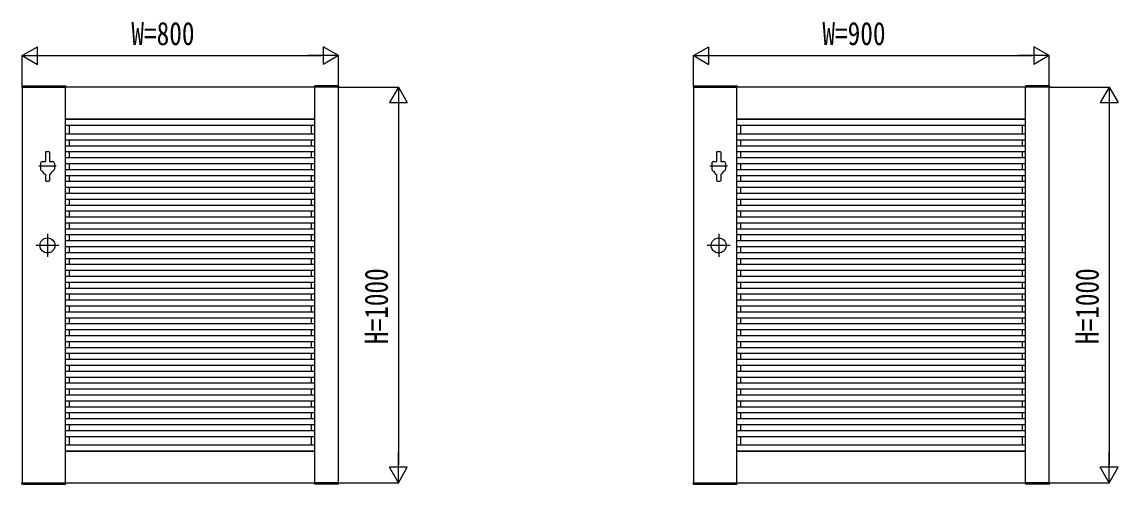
# Model space of a CAD drawing. Units: millimetres, scale not verified. Extents: x -8410 to 8410, y -5940 to 5940.
# Drawn here: x 710 to 3482, y -1578 to -409 of the extents above; entities that cross this region are included whole.
import ezdxf
from ezdxf.enums import TextEntityAlignment as Align

# ---------------------------------------------------------------- set-up
doc = ezdxf.new("R2010")
doc.units = ezdxf.units.MM
doc.header["$LTSCALE"] = 30
for name, color, linetype in [('0-2_YKK_11', 7, 'Continuous'), ('0-3_YKK_A1', 4, 'Continuous'), ('0-4_YKK_D', 6, 'Continuous')]:
    doc.layers.add(name, color=color, linetype=linetype)
doc.styles.add('ＭＳ ゴシック', font='')
doc.styles.get('ＭＳ ゴシック').set_extended_font_data('MS Gothic')

msp = doc.modelspace()

# ---------------------------------------------------------------- linework, layer by layer
at = {"layer": '0-2_YKK_11'}
for p, q in [((821, -1574.58), (821, -574.58)), ((1451, -1574.58), (1451, -574.58)), ((2518.35, -1574.58), (2518.35, -574.58)), ((3248.35, -1574.58), (3248.35, -574.58)), ((821, -654.58), (1451, -654.58)), ((2518.35, -654.58), (3248.35, -654.58)), ((821, -1494.58), (1451, -1494.58)), ((2518.35, -1494.58), (3248.35, -1494.58))]:
    msp.add_line(p, q, dxfattribs=at)
for points in [[(711, -574.58), (711, -1574.58), (1511, -1574.58), (1511, -574.58)], [(2408.35, -574.58), (2408.35, -1574.58), (3308.35, -1574.58), (3308.35, -574.58)]]:
    msp.add_lwpolyline(points, close=True, dxfattribs=at)
at = {"layer": '0-3_YKK_A1'}
for p, q in [((710.63, -572.03), (710.5, -574.58)), ((710.5, -574.58), (821.5, -574.58)), ((711.63, -571.08), (820.37, -571.08)), ((821.37, -572.03), (821.5, -574.58)), ((1450.63, -572.03), (1450.5, -574.58)), ((1511.5, -574.58), (1450.5, -574.58)), ((1510.37, -571.08), (1451.63, -571.08)), ((1511.37, -572.03), (1511.5, -574.58)), ((2407.99, -572.03), (2407.85, -574.58)), ((2407.85, -574.58), (2518.85, -574.58)), ((2408.98, -571.08), (2517.72, -571.08)), ((2518.72, -572.03), (2518.85, -574.58)), ((3247.99, -572.03), (3247.85, -574.58)), ((3308.85, -574.58), (3247.85, -574.58)), ((3307.72, -571.08), (3248.98, -571.08)), ((3308.72, -572.03), (3308.85, -574.58)), ((821, -655.68), (1451, -655.68)), ((829.8, -654.58), (829.8, -655.68)), ((1442.2, -654.58), (1442.2, -655.68)), ((2518.35, -655.68), (3248.35, -655.68)), ((2527.15, -654.58), (2527.15, -655.68)), ((3239.55, -654.58), (3239.55, -655.68)), ((821, -670.68), (1451, -670.68)), ((821, -692.38), (1451, -692.38)), ((829.8, -670.68), (829.8, -692.38)), ((1442.2, -670.68), (1442.2, -692.38)), ((2518.35, -670.68), (3248.35, -670.68)), ((2518.35, -692.38), (3248.35, -692.38)), ((2527.15, -670.68), (2527.15, -692.38)), ((3239.55, -670.68), (3239.55, -692.38)), ((821, -707.38), (1451, -707.38)), ((829.8, -707.38), (829.8, -722.38)), ((1442.2, -707.38), (1442.2, -722.38)), ((2518.35, -707.38), (3248.35, -707.38)), ((2527.15, -707.38), (2527.15, -722.38)), ((3239.55, -707.38), (3239.55, -722.38)), ((769.75, -739.08), (769.75, -762.58)), ((771.75, -737.08), (778.25, -737.08)), ((780.25, -739.08), (780.25, -762.58)), ((821, -722.38), (1451, -722.38)), ((821, -737.38), (1451, -737.38)), ((829.8, -737.38), (829.8, -752.38)), ((1442.2, -737.38), (1442.2, -752.38)), ((2467.1, -739.08), (2467.1, -762.58)), ((2469.1, -737.08), (2475.6, -737.08)), ((2477.6, -739.08), (2477.6, -762.58)), ((2518.35, -722.38), (3248.35, -722.38)), ((2518.35, -737.38), (3248.35, -737.38)), ((2527.15, -737.38), (2527.15, -752.38)), ((3239.55, -737.38), (3239.55, -752.38)), ((797, -774.58), (753, -774.58)), ((757.5, -767.58), (757.5, -781.58)), ((762.5, -762.58), (769.75, -762.58)), ((780.25, -762.58), (787.5, -762.58)), ((792.5, -767.58), (792.5, -781.58)), ((821, -752.38), (1451, -752.38)), ((821, -767.38), (1451, -767.38)), ((829.8, -767.38), (829.8, -782.38)), ((1442.2, -767.38), (1442.2, -782.38)), ((2494.36, -774.58), (2450.35, -774.58)), ((2454.85, -767.58), (2454.85, -781.58)), ((2459.85, -762.58), (2467.1, -762.58)), ((2477.6, -762.58), (2484.85, -762.58)), ((2489.85, -767.58), (2489.85, -781.58)), ((2518.35, -752.38), (3248.35, -752.38)), ((2518.35, -767.38), (3248.35, -767.38)), ((2527.15, -767.38), (2527.15, -782.38)), ((3239.55, -767.38), (3239.55, -782.38)), ((769.75, -795.43), (769.75, -810.08)), ((780.25, -795.43), (780.25, -810.08)), ((821, -782.38), (1451, -782.38)), ((821, -797.38), (1451, -797.38)), ((829.8, -797.38), (829.8, -812.38)), ((1442.2, -797.38), (1442.2, -812.38)), ((2467.1, -795.43), (2467.1, -810.08)), ((2477.6, -795.43), (2477.6, -810.08)), ((2518.35, -782.38), (3248.35, -782.38)), ((2518.35, -797.38), (3248.35, -797.38)), ((2527.15, -797.38), (2527.15, -812.38)), ((3239.55, -797.38), (3239.55, -812.38)), ((771.75, -812.08), (778.25, -812.08)), ((821, -812.38), (1451, -812.38)), ((821, -827.38), (1451, -827.38)), ((829.8, -827.38), (829.8, -842.38)), ((1442.2, -827.38), (1442.2, -842.38)), ((2469.1, -812.08), (2475.6, -812.08)), ((2518.35, -812.38), (3248.35, -812.38)), ((2518.35, -827.38), (3248.35, -827.38)), ((2527.15, -827.38), (2527.15, -842.38)), ((3239.55, -827.38), (3239.55, -842.38)), ((821, -842.38), (1451, -842.38)), ((821, -857.38), (1451, -857.38)), ((829.8, -857.38), (829.8, -872.38)), ((1442.2, -857.38), (1442.2, -872.38)), ((2518.35, -842.38), (3248.35, -842.38)), ((2518.35, -857.38), (3248.35, -857.38)), ((2527.15, -857.38), (2527.15, -872.38)), ((3239.55, -857.38), (3239.55, -872.38)), ((821, -872.38), (1451, -872.38)), ((2518.35, -872.38), (3248.35, -872.38)), ((821, -887.38), (1451, -887.38)), ((821, -902.38), (1451, -902.38)), ((829.8, -887.38), (829.8, -902.38)), ((1442.2, -887.38), (1442.2, -902.38)), ((2518.35, -887.38), (3248.35, -887.38)), ((2518.35, -902.38), (3248.35, -902.38)), ((2527.15, -887.38), (2527.15, -902.38)), ((3239.55, -887.38), (3239.55, -902.38)), ((821, -917.38), (1451, -917.38)), ((821, -932.38), (1451, -932.38)), ((829.8, -917.38), (829.8, -932.38)), ((1442.2, -917.38), (1442.2, -932.38)), ((2518.35, -917.38), (3248.35, -917.38)), ((2518.35, -932.38), (3248.35, -932.38)), ((2527.15, -917.38), (2527.15, -932.38)), ((3239.55, -917.38), (3239.55, -932.38)), ((775, -945.58), (775, -1003.58)), ((821, -947.38), (1451, -947.38)), ((821, -962.38), (1451, -962.38)), ((829.8, -947.38), (829.8, -962.38)), ((1442.2, -947.38), (1442.2, -962.38)), ((2472.35, -945.58), (2472.35, -1003.58)), ((2518.35, -947.38), (3248.35, -947.38)), ((2518.35, -962.38), (3248.35, -962.38)), ((2527.15, -947.38), (2527.15, -962.38)), ((3239.55, -947.38), (3239.55, -962.38)), ((804, -974.58), (746, -974.58)), ((821, -977.38), (1451, -977.38)), ((821, -992.38), (1451, -992.38)), ((829.8, -977.38), (829.8, -992.38)), ((1442.2, -977.38), (1442.2, -992.38)), ((2501.35, -974.58), (2443.35, -974.58)), ((2518.35, -977.38), (3248.35, -977.38)), ((2518.35, -992.38), (3248.35, -992.38)), ((2527.15, -977.38), (2527.15, -992.38)), ((3239.55, -977.38), (3239.55, -992.38)), ((821, -1007.38), (1451, -1007.38)), ((821, -1022.38), (1451, -1022.38)), ((829.8, -1007.38), (829.8, -1022.38)), ((1442.2, -1007.38), (1442.2, -1022.38)), ((2518.35, -1007.38), (3248.35, -1007.38)), ((2518.35, -1022.38), (3248.35, -1022.38)), ((2527.15, -1007.38), (2527.15, -1022.38)), ((3239.55, -1007.38), (3239.55, -1022.38)), ((821, -1037.38), (1451, -1037.38)), ((821, -1052.38), (1451, -1052.38)), ((829.8, -1037.38), (829.8, -1052.38)), ((1442.2, -1037.38), (1442.2, -1052.38)), ((2518.35, -1037.38), (3248.35, -1037.38)), ((2518.35, -1052.38), (3248.35, -1052.38)), ((2527.15, -1037.38), (2527.15, -1052.38)), ((3239.55, -1037.38), (3239.55, -1052.38)), ((821, -1067.38), (1451, -1067.38)), ((829.8, -1067.38), (829.8, -1082.38)), ((1442.2, -1067.38), (1442.2, -1082.38)), ((2518.35, -1067.38), (3248.35, -1067.38)), ((2527.15, -1067.38), (2527.15, -1082.38)), ((3239.55, -1067.38), (3239.55, -1082.38)), ((821, -1082.38), (1451, -1082.38)), ((821, -1097.38), (1451, -1097.38)), ((829.8, -1097.38), (829.8, -1112.38)), ((1442.2, -1097.38), (1442.2, -1112.38)), ((2518.35, -1082.38), (3248.35, -1082.38)), ((2518.35, -1097.38), (3248.35, -1097.38)), ((2527.15, -1097.38), (2527.15, -1112.38)), ((3239.55, -1097.38), (3239.55, -1112.38)), ((821, -1112.38), (1451, -1112.38)), ((821, -1127.38), (1451, -1127.38)), ((829.8, -1127.38), (829.8, -1142.38)), ((1442.2, -1127.38), (1442.2, -1142.38)), ((2518.35, -1112.38), (3248.35, -1112.38)), ((2518.35, -1127.38), (3248.35, -1127.38)), ((2527.15, -1127.38), (2527.15, -1142.38)), ((3239.55, -1127.38), (3239.55, -1142.38)), ((821, -1142.38), (1451, -1142.38)), ((821, -1157.38), (1451, -1157.38)), ((829.8, -1157.38), (829.8, -1172.38)), ((1442.2, -1157.38), (1442.2, -1172.38)), ((2518.35, -1142.38), (3248.35, -1142.38)), ((2518.35, -1157.38), (3248.35, -1157.38)), ((2527.15, -1157.38), (2527.15, -1172.38)), ((3239.55, -1157.38), (3239.55, -1172.38)), ((821, -1172.38), (1451, -1172.38)), ((821, -1187.38), (1451, -1187.38)), ((829.8, -1187.38), (829.8, -1202.38)), ((1442.2, -1187.38), (1442.2, -1202.38)), ((2518.35, -1172.38), (3248.35, -1172.38)), ((2518.35, -1187.38), (3248.35, -1187.38)), ((2527.15, -1187.38), (2527.15, -1202.38)), ((3239.55, -1187.38), (3239.55, -1202.38)), ((821, -1202.38), (1451, -1202.38)), ((821, -1217.38), (1451, -1217.38)), ((829.8, -1217.38), (829.8, -1232.38)), ((1442.2, -1217.38), (1442.2, -1232.38)), ((2518.35, -1202.38), (3248.35, -1202.38)), ((2518.35, -1217.38), (3248.35, -1217.38)), ((2527.15, -1217.38), (2527.15, -1232.38)), ((3239.55, -1217.38), (3239.55, -1232.38)), ((821, -1232.38), (1451, -1232.38)), ((2518.35, -1232.38), (3248.35, -1232.38)), ((821, -1247.38), (1451, -1247.38)), ((821, -1262.38), (1451, -1262.38)), ((829.8, -1247.38), (829.8, -1262.38)), ((1442.2, -1247.38), (1442.2, -1262.38)), ((2518.35, -1247.38), (3248.35, -1247.38)), ((2518.35, -1262.38), (3248.35, -1262.38)), ((2527.15, -1247.38), (2527.15, -1262.38)), ((3239.55, -1247.38), (3239.55, -1262.38)), ((821, -1277.38), (1451, -1277.38)), ((821, -1292.38), (1451, -1292.38)), ((829.8, -1277.38), (829.8, -1292.38)), ((1442.2, -1277.38), (1442.2, -1292.38)), ((2518.35, -1277.38), (3248.35, -1277.38)), ((2518.35, -1292.38), (3248.35, -1292.38)), ((2527.15, -1277.38), (2527.15, -1292.38)), ((3239.55, -1277.38), (3239.55, -1292.38)), ((821, -1307.38), (1451, -1307.38)), ((821, -1322.38), (1451, -1322.38)), ((829.8, -1307.38), (829.8, -1322.38)), ((1442.2, -1307.38), (1442.2, -1322.38)), ((2518.35, -1307.38), (3248.35, -1307.38)), ((2518.35, -1322.38), (3248.35, -1322.38)), ((2527.15, -1307.38), (2527.15, -1322.38)), ((3239.55, -1307.38), (3239.55, -1322.38)), ((821, -1337.38), (1451, -1337.38)), ((821, -1352.38), (1451, -1352.38)), ((829.8, -1337.38), (829.8, -1352.38)), ((1442.2, -1337.38), (1442.2, -1352.38)), ((2518.35, -1337.38), (3248.35, -1337.38)), ((2518.35, -1352.38), (3248.35, -1352.38)), ((2527.15, -1337.38), (2527.15, -1352.38)), ((3239.55, -1337.38), (3239.55, -1352.38)), ((821, -1367.38), (1451, -1367.38)), ((821, -1382.38), (1451, -1382.38)), ((829.8, -1367.38), (829.8, -1382.38)), ((1442.2, -1367.38), (1442.2, -1382.38)), ((2518.35, -1367.38), (3248.35, -1367.38)), ((2518.35, -1382.38), (3248.35, -1382.38)), ((2527.15, -1367.38), (2527.15, -1382.38)), ((3239.55, -1367.38), (3239.55, -1382.38)), ((821, -1397.38), (1451, -1397.38)), ((821, -1412.38), (1451, -1412.38)), ((829.8, -1397.38), (829.8, -1412.38)), ((1442.2, -1397.38), (1442.2, -1412.38)), ((2518.35, -1397.38), (3248.35, -1397.38)), ((2518.35, -1412.38), (3248.35, -1412.38)), ((2527.15, -1397.38), (2527.15, -1412.38)), ((3239.55, -1397.38), (3239.55, -1412.38)), ((821, -1427.38), (1451, -1427.38)), ((829.8, -1427.38), (829.8, -1442.38)), ((1442.2, -1427.38), (1442.2, -1442.38)), ((2518.35, -1427.38), (3248.35, -1427.38)), ((2527.15, -1427.38), (2527.15, -1442.38)), ((3239.55, -1427.38), (3239.55, -1442.38)), ((821, -1442.38), (1451, -1442.38)), ((821, -1457.38), (1451, -1457.38)), ((829.8, -1457.38), (829.8, -1479.08)), ((1442.2, -1457.38), (1442.2, -1479.08)), ((2518.35, -1442.38), (3248.35, -1442.38)), ((2518.35, -1457.38), (3248.35, -1457.38)), ((2527.15, -1457.38), (2527.15, -1479.08)), ((3239.55, -1457.38), (3239.55, -1479.08)), ((821, -1479.08), (1451, -1479.08)), ((821, -1494.08), (1451, -1494.08)), ((829.8, -1494.08), (829.8, -1494.58)), ((1442.2, -1494.08), (1442.2, -1494.58)), ((2518.35, -1479.08), (3248.35, -1479.08)), ((2518.35, -1494.08), (3248.35, -1494.08)), ((2527.15, -1494.08), (2527.15, -1494.58)), ((3239.55, -1494.08), (3239.55, -1494.58)), ((710.5, -1574.58), (821.5, -1574.58)), ((710.63, -1577.14), (710.5, -1574.59)), ((711.63, -1578.08), (820.37, -1578.08)), ((821.37, -1577.14), (821.5, -1574.58)), ((1511.5, -1574.58), (1450.5, -1574.58)), ((1450.63, -1577.14), (1450.5, -1574.58)), ((1510.37, -1578.08), (1451.63, -1578.08)), ((1511.37, -1577.14), (1511.5, -1574.59)), ((2407.85, -1574.58), (2518.85, -1574.58)), ((2407.99, -1577.14), (2407.85, -1574.59)), ((2408.98, -1578.08), (2517.72, -1578.08)), ((2518.72, -1577.14), (2518.85, -1574.58)), ((3308.85, -1574.58), (3247.85, -1574.58)), ((3247.99, -1577.14), (3247.85, -1574.58)), ((3307.72, -1578.08), (3248.98, -1578.08)), ((3308.72, -1577.14), (3308.85, -1574.59))]:
    msp.add_line(p, q, dxfattribs=at)
for centre in [(775, -974.58), (2472.35, -974.58)]:
    msp.add_circle(centre, 19, dxfattribs=at)
for centre, radius, start, end in [((711.63, -572.08), 1, 90, 177), ((820.37, -572.08), 1, 3, 90), ((1451.63, -572.08), 1, 90, 177), ((1510.37, -572.08), 1, 3, 90), ((2408.98, -572.08), 1, 90, 177), ((2517.72, -572.08), 1, 3, 90), ((3248.98, -572.08), 1, 90, 177), ((3307.72, -572.08), 1, 3, 90), ((771.75, -739.08), 2, 90, 180), ((778.25, -739.08), 2, 0, 90), ((2469.1, -739.08), 2, 90, 180), ((2475.6, -739.08), 2, 0, 90), ((762.5, -767.58), 5, 90, 180), ((787.5, -767.58), 5, 0, 90), ((2459.85, -767.58), 5, 90, 180), ((2484.85, -767.58), 5, 0, 90), ((762.5, -781.58), 5, 180, 270), ((775, -784.14), 12.5, 191.55262, 245.16541), ((775, -784.08), 12.5, 294.83459, 348.44738), ((775, -784.14), 12.5, 294.83459, 348.44738), ((787.5, -781.58), 5, 270, 0), ((2459.85, -781.58), 5, 180, 270), ((2472.35, -784.14), 12.5, 191.55262, 245.16541), ((2472.35, -784.08), 12.5, 294.83459, 348.44738), ((2472.35, -784.14), 12.5, 294.83459, 348.44738), ((2484.85, -781.58), 5, 270, 0), ((771.75, -810.08), 2, 180, 270), ((778.25, -810.08), 2, 270, 0), ((2469.1, -810.08), 2, 180, 270), ((2475.6, -810.08), 2, 270, 0), ((711.63, -1577.08), 1, 183, 270), ((820.37, -1577.08), 1, 270, 357), ((1451.63, -1577.08), 1, 183, 270), ((1510.37, -1577.08), 1, 270, 357), ((2408.98, -1577.08), 1, 183, 270), ((2517.72, -1577.08), 1, 270, 357), ((3248.98, -1577.08), 1, 183, 270), ((3307.72, -1577.08), 1, 270, 357)]:
    msp.add_arc(centre, radius, start, end, dxfattribs=at)
at = {"layer": '0-4_YKK_D'}
for p, q in [((711, -494.66), (749.97, -472.16)), ((711, -572.58), (711, -493.66)), ((711, -494.66), (749.97, -517.16)), ((711, -494.66), (788.94, -494.66)), ((749.97, -517.16), (749.97, -472.16)), ((756, -494.66), (1466, -494.66)), ((1511, -494.66), (1433.06, -494.66)), ((1511, -494.66), (1472.03, -472.16)), ((1472.03, -472.16), (1472.03, -517.16)), ((1511, -494.66), (1472.03, -517.16)), ((1511, -572.58), (1511, -493.66)), ((2408.35, -494.66), (2447.32, -472.16)), ((2408.35, -572.58), (2408.35, -493.66)), ((2408.35, -494.66), (2447.32, -517.16)), ((2408.35, -494.66), (2486.29, -494.66)), ((2447.32, -517.16), (2447.32, -472.16)), ((2453.35, -494.66), (3263.35, -494.66)), ((3308.35, -494.66), (3230.41, -494.66)), ((3308.35, -494.66), (3269.38, -472.16)), ((3269.38, -472.16), (3269.38, -517.16)), ((3308.35, -494.66), (3269.38, -517.16)), ((3308.35, -572.58), (3308.35, -493.66)), ((1513, -574.58), (1663.38, -574.58)), ((1662.38, -574.58), (1639.88, -613.55)), ((1662.38, -574.58), (1684.88, -613.55)), ((1662.38, -574.58), (1662.38, -652.53)), ((3310.35, -574.58), (3460.73, -574.58)), ((3459.73, -574.58), (3437.23, -613.55)), ((3459.73, -574.58), (3482.23, -613.55)), ((3459.73, -574.58), (3459.73, -652.53)), ((1639.88, -613.55), (1684.88, -613.55)), ((1662.38, -619.58), (1662.38, -1529.58)), ((3437.23, -613.55), (3482.23, -613.55)), ((3459.73, -619.58), (3459.73, -1529.58)), ((1662.38, -1574.58), (1662.38, -1496.64)), ((3459.73, -1574.58), (3459.73, -1496.64)), ((1662.38, -1574.58), (1639.88, -1535.61)), ((1684.88, -1535.61), (1639.88, -1535.61)), ((1662.38, -1574.58), (1684.88, -1535.61)), ((3459.73, -1574.58), (3437.23, -1535.61)), ((3482.23, -1535.61), (3437.23, -1535.61)), ((3459.73, -1574.58), (3482.23, -1535.61)), ((1513, -1574.58), (1663.38, -1574.58)), ((3310.35, -1574.58), (3460.73, -1574.58))]:
    msp.add_line(p, q, dxfattribs=at)

# ---------------------------------------------------------------- texts
at = {"layer": '0-4_YKK_D', "style": 'ＭＳ ゴシック', "width": 0.8}
for s, p in [('W=800', (987.27, -485.66)), ('W=900', (2734.62, -485.66))]:
    msp.add_text(s, height=58.65, dxfattribs=at).set_placement(p, align=Align.BOTTOM_LEFT)
for p in [(1653.38, -1223.92), (3450.73, -1223.92)]:
    msp.add_text('H=1000', height=58.65, rotation=90, dxfattribs=at).set_placement(p, align=Align.BOTTOM_LEFT)

doc.saveas('drawing.dxf')
